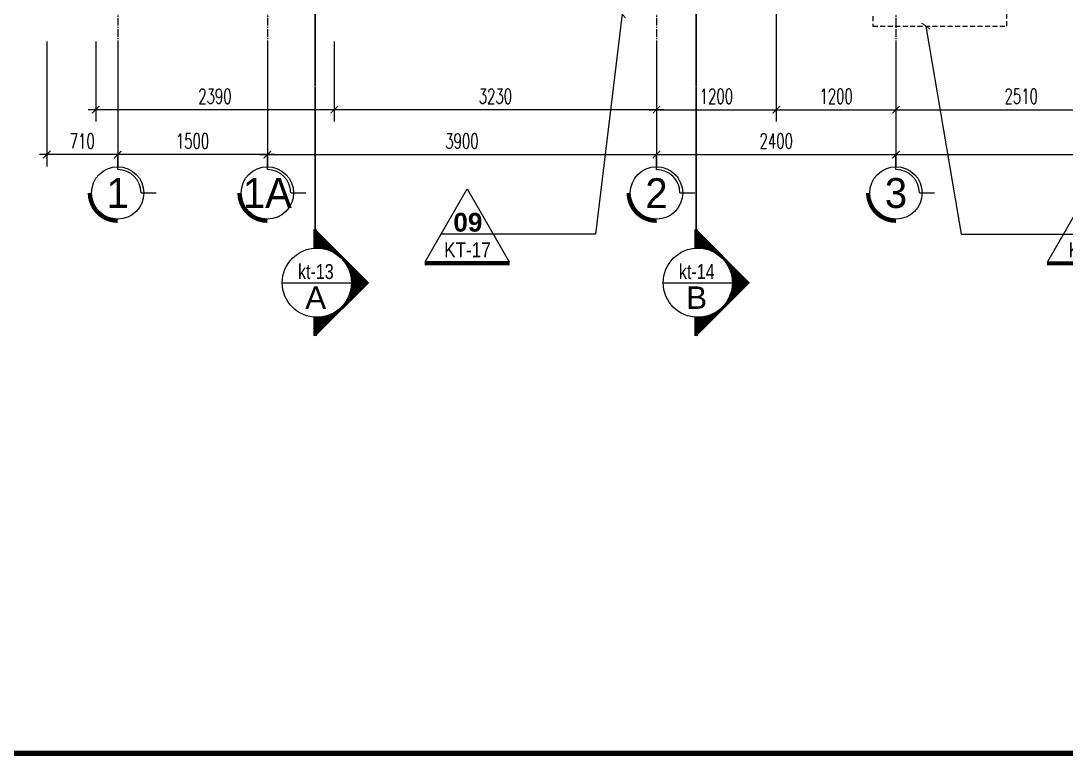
# Model space of a CAD drawing. Header units: millimetres. Extents: x -229618 to 2906, y -178063 to 96806.
# Drawn here: x -209623 to -199148, y -133011 to -125640 of the extents above; entities that cross this region are included whole.
import ezdxf
from ezdxf.enums import TextEntityAlignment as Align

# ---------------------------------------------------------------- set-up
doc = ezdxf.new("R2010")
doc.units = ezdxf.units.MM
doc.header["$LTSCALE"] = 200
doc.header["$MEASUREMENT"] = 0
doc.header["$PDMODE"] = 3
doc.header["$PDSIZE"] = 50
for name, pattern in [('ACAD_ISO07W100', [3, 0, -3]), ('CENTER2', [1.125, 0.75, -0.125, 0.125, -0.125]), ('DASHED2', [0.375, 0.25, -0.125]), ('HIDDEN2', [0.1875, 0.125, -0.0625])]:
    doc.linetypes.add(name, pattern=pattern)
doc.layers.get('0').update_dxf_attribs({"color": 95, "linetype": 'CONTINUOUS'})
doc.layers.get('DEFPOINTS').update_dxf_attribs({"linetype": 'CONTINUOUS'})
for name, color, linetype, lineweight in [('cat', 1, 'CONTINUOUS', 40), ('hatch', 250, 'CONTINUOUS', 5), ('KH cat', 2, 'HIDDEN2', 50), ('khuat', 8, 'DASHED2', 15), ('nho', 252, 'CONTINUOUS', 15), ('thay', 7, 'CONTINUOUS', 18), ('tim', 18, 'CENTER2', 9)]:
    doc.layers.add(name, color=color, linetype=linetype, lineweight=lineweight)
for name, color, linetype in [('CUA', 145, 'CONTINUOUS'), ('DIM', 251, 'CONTINUOUS'), ('KHUNGTEN', 7, 'CONTINUOUS'), ('MANH', 9, 'CONTINUOUS'), ('TEXT', 33, 'CONTINUOUS')]:
    doc.layers.add(name, color=color, linetype=linetype)
doc.styles.add('Aria H B iso', font='Vharialb_0.ttf')
doc.styles.add('Aria H iso', font='Vharial_0.ttf')
doc.styles.add('Arial N   H iso', font='Vharialn_0.ttf')
doc.styles.add('CHU HOA Day', font='Vharial_0.ttf')
doc.styles.add('CHUC HOA MANH', font='chhbg.shx', dxfattribs={"width": 0.8, "height": 250})
doc.styles.add('dam', font='Vhavanb_0.ttf', dxfattribs={"width": 0.9, "height": 450})
doc.styles.add('Scale', font='vnsimli.shx', dxfattribs={"width": 0.65, "bigfont": 'bigfont.shx'})
doc.dimstyles.new('Scale', dxfattribs={"dimscale": 75, "dimtxt": 2, "dimasz": 1, "dimexe": 1.6, "dimexo": 0, "dimgap": 0.8, "dimtad": 1, "dimdec": 0, "dimzin": 0, "dimdsep": 46, "dimtxsty": 'Scale', "dimblk": 'ARCHTICK', "dimcen": 0.1, "dimdle": 1, "dimclrd": 256, "dimclre": 256, "dimclrt": 3, "dimadec": 0, "dimazin": 0, "dimtfac": 1, "dimtdec": 0, "dimtix": 1, "dimtmove": 2, "dimatfit": 3, "dimldrblk": 'ARCHTICK', "dimfxl": 0, "dimtolj": 1, "dimtzin": 0, "dimarcsym": 0})

# ---------------------------------------------------------------- blocks, each defined once
blk = doc.blocks.new('KhungA3')
at = {"layer": 'KHUNGTEN', "color": 4, "const_width": 0.724}
blk.add_lwpolyline([(7.54, 8.99), (411.13, 8.99), (411.13, 295.64), (7.54, 295.64)], close=True, dxfattribs=at)
blk = doc.blocks.new('_ArchTick')
at = {"color": 0, "linetype": 'ByBlock', "const_width": 0.15}
blk.add_lwpolyline([(-0.5, -0.5), (0.5, 0.5)], dxfattribs=at)
blk = doc.blocks.new('*D1807')
at = {"layer": 'DEFPOINTS', "color": 0, "linetype": 'Continuous'}
for p in [(-207153, -125848), (-203253, -125848), (-203253, -126980)]:
    blk.add_point(p, dxfattribs=at)
at = {"layer": 'DIM', "linetype": 'Continuous', "lineweight": -2}
for p, q in [((-207153, -125848), (-207153, -127100)), ((-203253, -125848), (-203253, -127100)), ((-207228, -126980), (-203178, -126980))]:
    blk.add_line(p, q, dxfattribs=at)
at = {"layer": 'DIM', "linetype": 'Continuous', "lineweight": -2, "xscale": 75, "yscale": 75, "zscale": 75, "rotation": 180}
blk.add_blockref('_ArchTick', (-207153, -126980), dxfattribs=at)
at = {"layer": 'DIM', "linetype": 'Continuous', "lineweight": -2, "xscale": 75, "yscale": 75, "zscale": 75}
blk.add_blockref('_ArchTick', (-203253, -126980), dxfattribs=at)
at = {"layer": 'DIM', "color": 3, "linetype": 'Continuous', "insert": (-205203, -126845), "char_height": 150, "attachment_point": 5, "style": 'Scale'}
blk.add_mtext('\\A1;3900', dxfattribs=at)
blk = doc.blocks.new('*D1808')
at = {"layer": 'DEFPOINTS', "color": 0, "linetype": 'Continuous'}
for p in [(-203253, -125848), (-200853, -125848), (-200853, -126980)]:
    blk.add_point(p, dxfattribs=at)
at = {"layer": 'DIM', "linetype": 'Continuous', "lineweight": -2}
for p, q in [((-203253, -125848), (-203253, -127100)), ((-200853, -125848), (-200853, -127100)), ((-203328, -126980), (-200778, -126980))]:
    blk.add_line(p, q, dxfattribs=at)
at = {"layer": 'DIM', "linetype": 'Continuous', "lineweight": -2, "xscale": 75, "yscale": 75, "zscale": 75, "rotation": 180}
blk.add_blockref('_ArchTick', (-203253, -126980), dxfattribs=at)
at = {"layer": 'DIM', "linetype": 'Continuous', "lineweight": -2, "xscale": 75, "yscale": 75, "zscale": 75}
blk.add_blockref('_ArchTick', (-200853, -126980), dxfattribs=at)
at = {"layer": 'DIM', "color": 3, "linetype": 'Continuous', "insert": (-202053, -126845), "char_height": 150, "attachment_point": 5, "style": 'Scale'}
blk.add_mtext('\\A1;2400', dxfattribs=at)
blk = doc.blocks.new('*D1809')
at = {"layer": 'DEFPOINTS', "color": 0, "linetype": 'Continuous'}
for p in [(-200853, -125848), (-196653, -125848), (-196653, -126980)]:
    blk.add_point(p, dxfattribs=at)
at = {"layer": 'DIM', "linetype": 'Continuous', "lineweight": -2}
for p, q in [((-200853, -125848), (-200853, -127100)), ((-196653, -125848), (-196653, -127100)), ((-200928, -126980), (-196578, -126980))]:
    blk.add_line(p, q, dxfattribs=at)
at = {"layer": 'DIM', "linetype": 'Continuous', "lineweight": -2, "xscale": 75, "yscale": 75, "zscale": 75, "rotation": 180}
blk.add_blockref('_ArchTick', (-200853, -126980), dxfattribs=at)
at = {"layer": 'DIM', "linetype": 'Continuous', "lineweight": -2, "xscale": 75, "yscale": 75, "zscale": 75}
blk.add_blockref('_ArchTick', (-196653, -126980), dxfattribs=at)
at = {"layer": 'DIM', "color": 3, "linetype": 'Continuous', "insert": (-198753, -126845), "char_height": 150, "attachment_point": 5, "style": 'Scale'}
blk.add_mtext('\\A1;4200', dxfattribs=at)
blk = doc.blocks.new('tr')
at = {"layer": 'thay', "ltscale": 600}
for p, q in [((0, -200), (0, 0)), ((313, -513), (513, -513))]:
    blk.add_line(p, q, dxfattribs=at)
at = {"layer": 'thay', "ltscale": 600, "const_width": 50}
blk.add_lwpolyline([(-375, -513, 0.414214), (0, -888, 0.414214)], format="xyb", dxfattribs=at)
at = {"layer": 'thay', "ltscale": 600}
blk.add_circle((0, -513), 350, dxfattribs=at)
blk.add_arc((0, -513), 313, 0, 90, dxfattribs=at)
at = {"layer": 'TEXT', "linetype": 'Continuous', "style": 'Aria H iso'}
blk.add_attdef('A', text='', height=350, dxfattribs=at).set_placement((0, -671), align=Align.CENTER)
blk = doc.blocks.new('cad')
at = {"layer": 'hatch'}
h = blk.add_hatch(dxfattribs=at)
h.set_pattern_fill('ANSI31', color=256, scale=96.25, angle=-90, style=0)
h.set_pattern_definition([(225, (101783, 283734), (-8.50737846, 8.50737846), [])])
edge = h.paths.add_edge_path()
edge.add_ellipse((0, 0), major_axis=(-408, 408), ratio=1, start_angle=135, end_angle=137.8395)
edge.add_line((29, -577), (29, -890))
edge.add_line((29, -890), (-861, 0))
edge.add_line((-861, 0), (29, 890))
edge.add_line((29, 890), (29, 577))
edge.add_ellipse((0, 0), major_axis=(408, 408), ratio=1, start_angle=42.1605, end_angle=45)
edge.add_ellipse((0, 0), major_axis=(-408, 408), ratio=1, start_angle=-45, end_angle=135)
at = {"layer": 'cat', "color": 150, "linetype": 'Continuous', "const_width": 62.4}
for points in [[(29, 577), (29, 890)], [(29, -577), (29, -890)]]:
    blk.add_lwpolyline(points, dxfattribs=at)
at = {"layer": 'thay', "linetype": 'Continuous'}
for p in [(29, 890), (29, -890)]:
    blk.add_line(p, (-861, 0), dxfattribs=at)
at = {"layer": 'thay'}
blk.add_line((577, 0), (-578, 0), dxfattribs=at)
blk.add_circle((0, 0), 578, dxfattribs=at)
at = {"layer": 'TEXT'}
for tag, height, style, p in [('1', 375, 'CHU HOA Day', (-3, 87)), ('KT-00', 250, 'Aria H iso', (14, -309))]:
    blk.add_attdef(tag, text='', height=height, dxfattribs=dict(at, style=style)).set_placement(p, align=Align.CENTER)
blk = doc.blocks.new('*D2015')
at = {"layer": 'DEFPOINTS', "color": 0, "linetype": 'Continuous'}
for p in [(-203253, -125848), (-202053, -125848), (-202053, -126530)]:
    blk.add_point(p, dxfattribs=at)
at = {"layer": 'DIM', "linetype": 'Continuous', "lineweight": -2}
for p, q in [((-203253, -125848), (-203253, -126650)), ((-202053, -125848), (-202053, -126650)), ((-203328, -126530), (-201978, -126530))]:
    blk.add_line(p, q, dxfattribs=at)
at = {"layer": 'DIM', "linetype": 'Continuous', "lineweight": -2, "xscale": 75, "yscale": 75, "zscale": 75, "rotation": 180}
blk.add_blockref('_ArchTick', (-203253, -126530), dxfattribs=at)
at = {"layer": 'DIM', "linetype": 'Continuous', "lineweight": -2, "xscale": 75, "yscale": 75, "zscale": 75}
blk.add_blockref('_ArchTick', (-202053, -126530), dxfattribs=at)
at = {"layer": 'DIM', "color": 3, "linetype": 'Continuous', "insert": (-202653, -126395), "char_height": 150, "attachment_point": 5, "style": 'Scale'}
blk.add_mtext('\\A1;1200', dxfattribs=at)
blk = doc.blocks.new('*D2016')
at = {"layer": 'DEFPOINTS', "color": 0, "linetype": 'Continuous'}
for p in [(-202053, -125848), (-200853, -125848), (-200853, -126530)]:
    blk.add_point(p, dxfattribs=at)
at = {"layer": 'DIM', "linetype": 'Continuous', "lineweight": -2}
for p, q in [((-202053, -125848), (-202053, -126650)), ((-200853, -125848), (-200853, -126650)), ((-202128, -126530), (-200778, -126530))]:
    blk.add_line(p, q, dxfattribs=at)
at = {"layer": 'DIM', "linetype": 'Continuous', "lineweight": -2, "xscale": 75, "yscale": 75, "zscale": 75, "rotation": 180}
blk.add_blockref('_ArchTick', (-202053, -126530), dxfattribs=at)
at = {"layer": 'DIM', "linetype": 'Continuous', "lineweight": -2, "xscale": 75, "yscale": 75, "zscale": 75}
blk.add_blockref('_ArchTick', (-200853, -126530), dxfattribs=at)
at = {"layer": 'DIM', "color": 3, "linetype": 'Continuous', "insert": (-201453, -126395), "char_height": 150, "attachment_point": 5, "style": 'Scale'}
blk.add_mtext('\\A1;1200', dxfattribs=at)
blk = doc.blocks.new('*D2017')
at = {"layer": 'DEFPOINTS', "color": 0, "linetype": 'Continuous'}
for p in [(-200853, -125848), (-198343, -125848), (-198343, -126530)]:
    blk.add_point(p, dxfattribs=at)
at = {"layer": 'DIM', "linetype": 'Continuous', "lineweight": -2}
for p, q in [((-200853, -125848), (-200853, -126650)), ((-198343, -125848), (-198343, -126650)), ((-200928, -126530), (-198268, -126530))]:
    blk.add_line(p, q, dxfattribs=at)
at = {"layer": 'DIM', "linetype": 'Continuous', "lineweight": -2, "xscale": 75, "yscale": 75, "zscale": 75, "rotation": 180}
blk.add_blockref('_ArchTick', (-200853, -126530), dxfattribs=at)
at = {"layer": 'DIM', "linetype": 'Continuous', "lineweight": -2, "xscale": 75, "yscale": 75, "zscale": 75}
blk.add_blockref('_ArchTick', (-198343, -126530), dxfattribs=at)
at = {"layer": 'DIM', "color": 3, "linetype": 'Continuous', "insert": (-199598, -126395), "char_height": 150, "attachment_point": 5, "style": 'Scale'}
blk.add_mtext('\\A1;2510', dxfattribs=at)
blk = doc.blocks.new('*D2019')
at = {"layer": 'DEFPOINTS', "color": 0, "linetype": 'Continuous'}
for p in [(-206483, -125848), (-203253, -125848), (-206483, -126530)]:
    blk.add_point(p, dxfattribs=at)
at = {"layer": 'DIM', "linetype": 'Continuous', "lineweight": -2}
for p, q in [((-206483, -125848), (-206483, -126650)), ((-203253, -125848), (-203253, -126650)), ((-203178, -126530), (-206558, -126530))]:
    blk.add_line(p, q, dxfattribs=at)
at = {"layer": 'DIM', "linetype": 'Continuous', "lineweight": -2, "xscale": 75, "yscale": 75, "zscale": 75, "rotation": 180}
blk.add_blockref('_ArchTick', (-206483, -126530), dxfattribs=at)
at = {"layer": 'DIM', "linetype": 'Continuous', "lineweight": -2, "xscale": 75, "yscale": 75, "zscale": 75}
blk.add_blockref('_ArchTick', (-203253, -126530), dxfattribs=at)
at = {"layer": 'DIM', "color": 3, "linetype": 'Continuous', "insert": (-204868, -126395), "char_height": 150, "attachment_point": 5, "style": 'Scale'}
blk.add_mtext('\\A1;3230', dxfattribs=at)
blk = doc.blocks.new('*D2020')
at = {"layer": 'DEFPOINTS', "color": 0, "linetype": 'Continuous'}
for p in [(-208873, -125848), (-206483, -125848), (-208873, -126530)]:
    blk.add_point(p, dxfattribs=at)
at = {"layer": 'DIM', "linetype": 'Continuous', "lineweight": -2}
for p, q in [((-208873, -125848), (-208873, -126650)), ((-206483, -125848), (-206483, -126650)), ((-206408, -126530), (-208948, -126530))]:
    blk.add_line(p, q, dxfattribs=at)
at = {"layer": 'DIM', "linetype": 'Continuous', "lineweight": -2, "xscale": 75, "yscale": 75, "zscale": 75, "rotation": 180}
blk.add_blockref('_ArchTick', (-208873, -126530), dxfattribs=at)
at = {"layer": 'DIM', "linetype": 'Continuous', "lineweight": -2, "xscale": 75, "yscale": 75, "zscale": 75}
blk.add_blockref('_ArchTick', (-206483, -126530), dxfattribs=at)
at = {"layer": 'DIM', "color": 3, "linetype": 'Continuous', "insert": (-207678, -126395), "char_height": 150, "attachment_point": 5, "style": 'Scale'}
blk.add_mtext('\\A1;2390', dxfattribs=at)
blk = doc.blocks.new('*D2083')
at = {"layer": 'DEFPOINTS', "color": 0, "linetype": 'Continuous'}
for p in [(-208653, -125848), (-207153, -125848), (-208653, -126980)]:
    blk.add_point(p, dxfattribs=at)
at = {"layer": 'DIM', "linetype": 'Continuous', "lineweight": -2}
for p, q in [((-208653, -125848), (-208653, -127100)), ((-207153, -125848), (-207153, -127100)), ((-207078, -126980), (-208728, -126980))]:
    blk.add_line(p, q, dxfattribs=at)
at = {"layer": 'DIM', "linetype": 'Continuous', "lineweight": -2, "xscale": 75, "yscale": 75, "zscale": 75, "rotation": 180}
blk.add_blockref('_ArchTick', (-208653, -126980), dxfattribs=at)
at = {"layer": 'DIM', "linetype": 'Continuous', "lineweight": -2, "xscale": 75, "yscale": 75, "zscale": 75}
blk.add_blockref('_ArchTick', (-207153, -126980), dxfattribs=at)
at = {"layer": 'DIM', "color": 3, "linetype": 'Continuous', "insert": (-207903, -126845), "char_height": 150, "attachment_point": 5, "style": 'Scale'}
blk.add_mtext('\\A1;1500', dxfattribs=at)
blk = doc.blocks.new('*D2090')
at = {"layer": 'DEFPOINTS', "color": 0, "linetype": 'Continuous'}
for p in [(-209363, -125848), (-208653, -125848), (-209363, -126980)]:
    blk.add_point(p, dxfattribs=at)
at = {"layer": 'DIM', "linetype": 'Continuous', "lineweight": -2}
for p, q in [((-209363, -125848), (-209363, -127100)), ((-208653, -125848), (-208653, -127100)), ((-208578, -126980), (-209438, -126980))]:
    blk.add_line(p, q, dxfattribs=at)
at = {"layer": 'DIM', "linetype": 'Continuous', "lineweight": -2, "xscale": 75, "yscale": 75, "zscale": 75, "rotation": 180}
blk.add_blockref('_ArchTick', (-209363, -126980), dxfattribs=at)
at = {"layer": 'DIM', "linetype": 'Continuous', "lineweight": -2, "xscale": 75, "yscale": 75, "zscale": 75}
blk.add_blockref('_ArchTick', (-208653, -126980), dxfattribs=at)
at = {"layer": 'DIM', "color": 3, "linetype": 'Continuous', "insert": (-209008, -126845), "char_height": 150, "attachment_point": 5, "style": 'Scale'}
blk.add_mtext('\\A1;710', dxfattribs=at)
blk = doc.blocks.new('ct')
at = {"layer": 'thay', "ltscale": 600}
blk.add_line((8891, 0), (-8891, 0), dxfattribs=at)
blk.add_lwpolyline([(0, 15400), (14294, -9358), (-14294, -9358)], close=True, dxfattribs=at)
at = {"layer": 'thay', "color": 1, "ltscale": 600, "const_width": 1270}
blk.add_lwpolyline([(-14464, -9993), (14464, -9993)], dxfattribs=at)
at = {"layer": 'TEXT'}
for tag, height, style, p in [('01', 6350, 'Aria H B iso', (238, 862)), ('KT-00', 5080, 'Arial N   H iso', (96, -7856))]:
    blk.add_attdef(tag, text='', height=height, dxfattribs=dict(at, style=style)).set_placement(p, align=Align.CENTER)

msp = doc.modelspace()

# ---------------------------------------------------------------- linework, layer by layer
at = {"layer": 'KH cat', "linetype": 'ACAD_ISO07W100', "ltscale": 0.05}
for p, q in [((-202856.5, -127730.8), (-202856.5, -114094.5)), ((-206673.9, -127730.8), (-206673.9, -121769.2))]:
    msp.add_line(p, q, dxfattribs=at)
at = {"layer": 'khuat'}
msp.add_lwpolyline([(-201085.8, -125692.1), (-199742.4, -125692.1), (-199742.4, -124542.8), (-201085.8, -124542.8)], close=True, dxfattribs=at)
at = {"layer": 'nho'}
msp.add_line((-202053, -125433.2), (-202053, -126045), dxfattribs=at)
at = {"layer": 'tim', "ltscale": 0.5}
for p, q in [((-208653, -114698.2), (-208653, -126980.2)), ((-207153, -114698.2), (-207153, -126980.2)), ((-203253, -114698.2), (-203253, -126980.2)), ((-200853, -114698.2), (-200853, -126980.2))]:
    msp.add_line(p, q, dxfattribs=at)

# ---------------------------------------------------------------- block references
at = {"layer": 'CUA', "xscale": 0.02952755894511938, "yscale": 0.02952755894511938, "zscale": 0.02952755905511719}
msp.add_blockref('ct', (-205150.3, -127778), dxfattribs=at).add_auto_attribs({'KT-00': 'kt-17', '01': '09'})
at = {"layer": 'CUA'}
ref = msp.add_blockref('ct', (-198913, -127778), dxfattribs=dict(at, xscale=-0.02952755894511938, yscale=0.02952755894511938, zscale=0.02952755905511719))
ref.add_attrib('KT-00', 'kt-...', dxfattribs={"layer": 'TEXT', "height": 150, "style": 'Arial N   H iso'}).set_placement((-198913.8, -128010), align=Align.CENTER)
ref.add_attrib('01', '10', dxfattribs={"layer": 'TEXT', "height": 187.5, "style": 'Aria H B iso'}).set_placement((-198918.9, -127752.6), align=Align.CENTER)
at = {"layer": 'KHUNGTEN', "xscale": 75, "yscale": 75, "zscale": 75.00000000000009}
msp.add_blockref('KhungA3', (-217336, -133657.6), dxfattribs=at)
at = {"layer": 'MANH', "xscale": 0.75, "yscale": 0.75, "zscale": 0.75}
for p in [(-208653, -126980.2), (-207153, -126980.2), (-203253, -126980.2), (-200853, -126980.2)]:
    msp.add_blockref('tr', p, dxfattribs=at)
at = {"layer": 'TEXT', "linetype": 'Continuous'}
ref = msp.add_blockref('cad', (-206656.8, -128264.7), dxfattribs=dict(at, xscale=0.5999999998603016, yscale=0.5999999999767169, zscale=0.6, rotation=180))
ref.add_attrib('1', 'a', dxfattribs={"height": 225, "style": 'CHU HOA Day'}).set_placement((-206668.3, -128526.8), align=Align.CENTER)
ref.add_attrib('KT-00', 'kt-13', dxfattribs={"color": 3, "height": 150, "style": 'CHUC HOA MANH', "width": 0.8}).set_placement((-206666.7, -128228.1), align=Align.CENTER)
ref = msp.add_blockref('cad', (-202839.4, -128264.7), dxfattribs=dict(at, xscale=0.5999999998603016, yscale=0.5999999999767169, zscale=0.6, rotation=180))
ref.add_attrib('1', 'b', dxfattribs={"height": 225, "style": 'CHU HOA Day'}).set_placement((-202850.9, -128526.8), align=Align.CENTER)
ref.add_attrib('KT-00', 'kt-14', dxfattribs={"color": 3, "height": 150, "style": 'CHUC HOA MANH', "width": 0.8}).set_placement((-202849.3, -128228.1), align=Align.CENTER)

# ---------------------------------------------------------------- texts
at = {"layer": 'TEXT', "linetype": 'Continuous', "style": 'dam'}
for s, p in [('1', (-208653, -127365.1)), ('1a', (-207153, -127365.1)), ('2', (-203253, -127365.1)), ('3', (-200853, -127365.1))]:
    msp.add_text(s, height=300, dxfattribs=at).set_placement(p, align=Align.MIDDLE)

# ---------------------------------------------------------------- dimensions: what is measured, and where the dimension line sits
at = {"layer": 'DIM', "linetype": 'Continuous'}
for base, p1, p2, picture, middle in [((-209363, -126980.2), (-208653, -125848), (-209363, -125848), '*D2090', (-209008, -126845.2)), ((-208873, -126530.2), (-206483.1, -125848), (-208873, -125848), '*D2020', (-207678.1, -126395.2)), ((-208653, -126980.2), (-207153, -125848), (-208653, -125848), '*D2083', (-207903, -126845.2)), ((-206483.1, -126530.2), (-203253, -125848), (-206483.1, -125848), '*D2019', (-204868.1, -126395.2)), ((-202053, -126530.2), (-203253, -125848), (-202053, -125848), '*D2015', (-202653, -126395.2)), ((-200853, -126530.2), (-202053, -125848), (-200853, -125848), '*D2016', (-201453, -126395.2)), ((-198343, -126530.2), (-200853, -125848), (-198343, -125848), '*D2017', (-199598, -126395.2))]:
    dim = msp.add_linear_dim(base=base, p1=p1, p2=p2, dimstyle='Scale', override={"dimfxl": 70}, dxfattribs=at)
    dim.commit()
    dim.dimension.update_dxf_attribs({"geometry": picture, "text_midpoint": middle})
for base, p1, p2, picture, middle in [((-203253, -126980.2), (-207153, -125848), (-203253, -125848), '*D1807', (-205203, -126845.2)), ((-200853, -126980.2), (-203253, -125848), (-200853, -125848), '*D1808', (-202053, -126845.2)), ((-196653, -126980.2), (-200853, -125848), (-196653, -125848), '*D1809', (-198753, -126845.2))]:
    dim = msp.add_linear_dim(base=base, p1=p1, p2=p2, dimstyle='Scale', dxfattribs=at)
    dim.commit()
    dim.dimension.update_dxf_attribs({"geometry": picture, "text_midpoint": middle})

# ---------------------------------------------------------------- leaders
at = {"layer": 'DIM'}
for points in [[(-203597.1, -125569.1), (-203863.7, -127778), (-204887.7, -127778)], [(-200553.6, -125692.1), (-200199.6, -127778), (-199175.6, -127778)]]:
    msp.add_leader(points, dimstyle='Scale', override={"dimgap": 0.8, "dimtad": 0}, dxfattribs=at)

doc.saveas('drawing.dxf')
